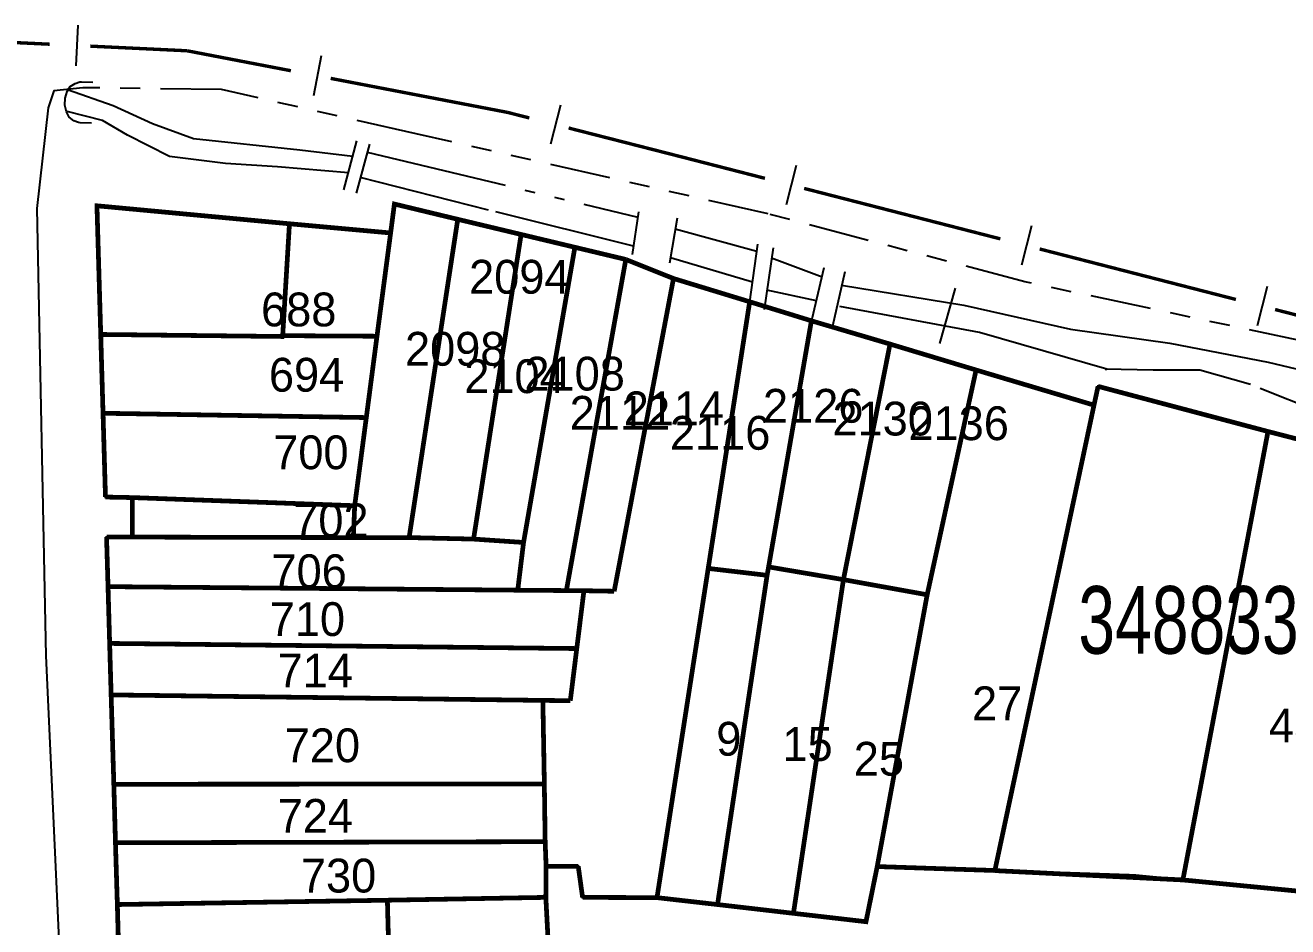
# Model space of a CAD drawing. Extents: x 202481 to 204056, y 4838981 to 4840330.
# Drawn here: x 203095.9 to 203189.4, y 4840086.1 to 4840152.8 of the extents above; entities that cross this region are included whole.
import ezdxf
from ezdxf.enums import TextEntityAlignment as Align

# ---------------------------------------------------------------- set-up
doc = ezdxf.new("R2010")
doc.units = 0
doc.header["$LTSCALE"] = 1.5
doc.header["$MEASUREMENT"] = 0
doc.linetypes.add('TRACO_05', pattern=[11, 7, -1, 0.5, -1, 0.5, -1])
doc.linetypes.add('TRACO_25', pattern=[8, 3, -1, 1, -1, 1, -1])
for name, color, linetype in [('CD_MALHA_LOTES', 7, 'CONTINUOUS'), ('CD_TXT_QUADRA', 7, 'CONTINUOUS'), ('HD-VALAS-DRENOS', 170, 'CONTINUOUS'), ('LM-LIM-SETORES-BAIRROS', 250, 'CONTINUOUS'), ('RU-QUADRA', 210, 'CONTINUOUS'), ('SV-ESTIVAS', 7, 'CONTINUOUS'), ('SV-PONTE-BUEIRO', 251, 'CONTINUOUS'), ('SV-RUA-NAO-PAV', 7, 'CONTINUOUS'), ('SV-RUA-PAVIM', 7, 'CONTINUOUS'), ('Th_NmrPort', 1, 'CONTINUOUS')]:
    doc.layers.add(name, color=color, linetype=linetype)
doc.styles.add('ARIAL', font='ARIAL.SHX')

# ---------------------------------------------------------------- blocks, each defined once
blk = doc.blocks.new('COD119', base_point=(203350.85, 4840079.89))
at = {"layer": 'SV-PONTE-BUEIRO'}
blk.add_lwpolyline([(203349.34, 4840077.89), (203349.34, 4840078.723333), (203349.34, 4840078.848333), (203349.465833, 4840079.181667), (203349.7175, 4840079.556667), (203350.095, 4840079.765), (203350.598333, 4840079.89), (203351.101667, 4840079.89), (203351.605, 4840079.765), (203351.9825, 4840079.556667), (203352.234167, 4840079.181667), (203352.36, 4840078.848333), (203352.36, 4840078.723333), (203352.36, 4840077.89)], dxfattribs=at)

msp = doc.modelspace()

# ---------------------------------------------------------------- linework, layer by layer
at = {"layer": 'CD_MALHA_LOTES', "linetype": 'Continuous', "const_width": 0.35, "flags": 128}
for points in [[(203101.5, 4840129.93), (203101.22, 4840139.45), (203115.47, 4840138.12)], [(203122.96, 4840137.44), (203123.24, 4840139.58), (203127.93, 4840138.45)], [(203114.97, 4840129.84), (203115.47, 4840138.12)], [(203115.47, 4840138.12), (203122.96, 4840137.44)], [(203124.33, 4840114.9), (203127.93, 4840138.45)], [(203127.93, 4840138.45), (203132.62, 4840137.33)], [(203121.95, 4840129.8), (203122.96, 4840137.44)], [(203129.1, 4840114.79), (203132.62, 4840137.33)], [(203132.62, 4840137.33), (203136.6, 4840136.38)], [(203132.8, 4840114.54), (203136.6, 4840136.38)], [(203136.6, 4840136.38), (203140.37, 4840135.48)], [(203135.97, 4840110.98), (203140.37, 4840135.48)], [(203140.37, 4840135.48), (203143.9, 4840134.07)], [(203143.9, 4840134.07), (203139.51, 4840110.93)], [(203143.9, 4840134.07), (203149.54, 4840132.35)], [(203146.47, 4840112.62), (203149.54, 4840132.35)], [(203149.54, 4840132.35), (203154.11, 4840130.94)], [(203150.94, 4840112.73), (203154.11, 4840130.94)], [(203154.11, 4840130.94), (203159.93, 4840129.22)], [(203101.67, 4840124.1), (203101.5, 4840129.93)], [(203101.5, 4840129.93), (203114.95, 4840129.78), (203114.97, 4840129.84)], [(203121.95, 4840129.8), (203114.97, 4840129.84)], [(203121.16, 4840123.78), (203121.95, 4840129.8)], [(203156.48, 4840111.79), (203159.93, 4840129.22)], [(203159.93, 4840129.22), (203166.3, 4840127.3)], [(203162.68, 4840110.67), (203166.3, 4840127.3)], [(203166.3, 4840127.3), (203175.03, 4840124.7)], [(203175.03, 4840124.7), (203175.33, 4840126.09)], [(203175.33, 4840126.09), (203187.91, 4840122.75)], [(203167.69, 4840090.26), (203175.03, 4840124.7)], [(203101.67, 4840124.1), (203121.16, 4840123.78)], [(203101.85, 4840117.9), (203101.67, 4840124.1)], [(203120.3, 4840117.26), (203121.16, 4840123.78)], [(203181.61, 4840089.57), (203187.91, 4840122.75)], [(203187.91, 4840122.75), (203197.04, 4840120.4)], [(203103.84, 4840117.86), (203101.85, 4840117.9)], [(203103.83, 4840114.94), (203103.84, 4840117.86)], [(203103.84, 4840117.86), (203120.3, 4840117.26)], [(203120.2, 4840114.9), (203120.3, 4840117.26)], [(203101.93, 4840114.94), (203103.83, 4840114.94)], [(203102.04, 4840111.27), (203101.93, 4840114.94)], [(203120.2, 4840114.9), (203103.83, 4840114.94)], [(203124.33, 4840114.9), (203120.2, 4840114.9)], [(203129.1, 4840114.79), (203124.33, 4840114.9)], [(203132.8, 4840114.54), (203129.1, 4840114.79)], [(203132.37, 4840111.01), (203132.8, 4840114.54)], [(203142.68, 4840088.26), (203146.47, 4840112.62)], [(203150.83, 4840112.11), (203146.47, 4840112.62)], [(203150.83, 4840112.11), (203150.94, 4840112.73)], [(203156.48, 4840111.79), (203150.94, 4840112.73)], [(203147.16, 4840087.75), (203150.83, 4840112.11)], [(203152.78, 4840087.1), (203156.48, 4840111.79)], [(203162.68, 4840110.67), (203156.48, 4840111.79)], [(203102.16, 4840107.07), (203102.04, 4840111.27)], [(203102.04, 4840111.27), (203132.37, 4840111.01)], [(203135.97, 4840110.98), (203132.37, 4840111.01)], [(203137.27, 4840110.97), (203135.97, 4840110.98)], [(203136.74, 4840106.69), (203137.27, 4840110.97)], [(203139.51, 4840110.93), (203137.27, 4840110.97)], [(203158.98, 4840090.56), (203162.68, 4840110.67)], [(203102.27, 4840103.26), (203102.16, 4840107.07)], [(203102.16, 4840107.07), (203136.74, 4840106.69)], [(203136.26, 4840102.83), (203136.74, 4840106.69)], [(203102.47, 4840096.65), (203102.27, 4840103.26)], [(203102.27, 4840103.26), (203134.230376, 4840102.85518)], [(203134.34, 4840096.67), (203134.230376, 4840102.85518)], [(203134.230376, 4840102.85518), (203136.26, 4840102.83)], [(203102.47, 4840096.65), (203134.34, 4840096.67)], [(203102.59, 4840092.32), (203102.47, 4840096.65)], [(203134.4, 4840092.4), (203134.34, 4840096.67)], [(203102.59, 4840092.32), (203134.4, 4840092.4)], [(203102.73, 4840087.75), (203102.59, 4840092.32)], [(203134.47, 4840090.57), (203134.4, 4840092.4)], [(203134.47, 4840090.57), (203134.45, 4840088.28)], [(203136.85, 4840090.58), (203134.47, 4840090.57)], [(203137.17, 4840088.28), (203136.85, 4840090.58)], [(203158.98, 4840090.56), (203158.15, 4840086.48), (203152.78, 4840087.1)], [(203167.69, 4840090.26), (203167.64, 4840090.27), (203158.98, 4840090.56)], [(203181.61, 4840089.57), (203167.69, 4840090.26)], [(203190.88, 4840088.67), (203181.61, 4840089.57)], [(203102.73, 4840087.75), (203122.72, 4840088.07)], [(203122.72, 4840088.07), (203134.45, 4840088.28)], [(203122.89, 4840081.72), (203122.72, 4840088.07)], [(203134.45, 4840088.28), (203134.79, 4840081.82)], [(203142.68, 4840088.26), (203137.17, 4840088.28)], [(203147.16, 4840087.75), (203142.68, 4840088.26)], [(203102.9, 4840081.64), (203102.73, 4840087.75)], [(203152.78, 4840087.1), (203147.16, 4840087.75)]]:
    msp.add_lwpolyline(points, dxfattribs=at)
at = {"layer": 'HD-VALAS-DRENOS', "linetype": 'TRACO_05'}
for points in [[(203099.05, 4840148.05, 3.83), (203102.42, 4840146.86, 3.83), (203105.33, 4840145.55, 3.84), (203108.36, 4840144.43, 3.85), (203116.24, 4840143.58, 3.89), (203120.16, 4840143.13, 3.9)], [(203119.83, 4840141.88, 3.85), (203114.59, 4840142.34, 3.82), (203110.73, 4840142.59, 3.82), (203106.6, 4840143.1, 3.83), (203103.48, 4840144.68, 3.83), (203101.62, 4840145.75, 3.83), (203099.02, 4840146.43, 3.83)], [(203121.23, 4840143.42, 3.91), (203141.27, 4840138.6, 3.87)], [(203140.95, 4840136.46, 4.09), (203130.2, 4840139.13, 4.07), (203120.71, 4840141.54, 4.08)], [(203144.03, 4840137.75, 3.88), (203150.08, 4840136.1, 3.93)], [(203149.74, 4840133.79, 4.09), (203143.67, 4840135.6, 4.09)], [(203151.16, 4840135.59, 3.93), (203154.9, 4840134.2, 3.97)], [(203154.48, 4840132.43, 4.09), (203150.82, 4840133.21, 4.09)], [(203156.35, 4840133.58, 3.97), (203165.39, 4840132.1, 4.15), (203173.29, 4840130.32, 4.15), (203180.65, 4840129.28, 4.19), (203187.93, 4840127.87, 4.21), (203194.47, 4840126.34, 4.21), (203207.31, 4840122.39, 4.21), (203214.6, 4840120.44, 4.24), (203221.59, 4840118.59, 4.24)], [(203220.46, 4840116.03, 4.75), (203214.5, 4840118.08, 4.59), (203204.85, 4840119.98, 4.47), (203197.07, 4840122.02, 4.36), (203186.61, 4840126.23, 4.35), (203182.86, 4840127.29, 4.29), (203179.4, 4840127.28, 4.3), (203175.86, 4840127.36, 4.26), (203175.98, 4840127.36, 4.26), (203166.55, 4840130.08, 4.26), (203156, 4840132.03, 4.08)]]:
    msp.add_polyline3d(points, dxfattribs=at)
at = {"layer": 'LM-LIM-SETORES-BAIRROS'}
for points in [[(203099.796929, 4840152.807532), (203099.654069, 4840149.810935)], [(203117.822742, 4840150.53875), (203117.256615, 4840147.592651)], [(203135.539462, 4840146.906415), (203134.79655, 4840143.999856)], [(203152.977988, 4840142.437523), (203152.23113, 4840139.531977)], [(203170.411269, 4840137.95637), (203169.66441, 4840135.050823)], [(203187.844549, 4840133.475217), (203187.09769, 4840130.56967)]]:
    msp.add_lwpolyline(points, dxfattribs=at)
at = {"layer": 'LM-LIM-SETORES-BAIRROS', "const_width": 0.25}
for points in [[(203097.727768, 4840151.404473), (203090.735709, 4840151.737811)], [(203107.89, 4840150.92), (203100.724365, 4840151.261614)], [(203108.701382, 4840150.764084), (203107.89, 4840150.92)], [(203115.575613, 4840149.443119), (203108.701382, 4840150.764084)], [(203131.62, 4840146.36), (203118.521712, 4840148.876991)], [(203132.261447, 4840146.196047), (203131.62, 4840146.36)], [(203133.2303, 4840145.94841), (203132.261447, 4840146.196047)], [(203144.57, 4840143.05), (203136.136859, 4840145.205498)], [(203144.856434, 4840142.976374), (203144.57, 4840143.05)], [(203150.667528, 4840141.482656), (203144.856434, 4840142.976374)], [(203168.100808, 4840137.001503), (203153.573075, 4840140.735797)], [(203185.534089, 4840132.52035), (203171.006355, 4840136.254644)], [(203202.967369, 4840128.039196), (203188.439635, 4840131.773491)]]:
    msp.add_lwpolyline(points, dxfattribs=at)
at = {"layer": 'RU-QUADRA', "linetype": 'Continuous', "const_width": 0.18, "flags": 128}
msp.add_lwpolyline([(203197.04, 4840120.4), (203187.91, 4840122.75), (203175.33, 4840126.09), (203175.03, 4840124.7), (203166.3, 4840127.3), (203159.93, 4840129.22), (203154.11, 4840130.94), (203149.54, 4840132.35), (203143.9, 4840134.07), (203140.37, 4840135.48), (203136.6, 4840136.38), (203132.62, 4840137.33), (203127.93, 4840138.45), (203123.24, 4840139.58), (203122.96, 4840137.44), (203115.47, 4840138.12), (203101.22, 4840139.45), (203101.5, 4840129.93), (203101.67, 4840124.1), (203101.85, 4840117.9), (203103.84, 4840117.86), (203103.83, 4840114.94), (203101.93, 4840114.94), (203102.04, 4840111.27), (203102.16, 4840107.07), (203102.27, 4840103.26), (203102.47, 4840096.65), (203102.59, 4840092.32), (203102.73, 4840087.75), (203102.9, 4840081.64)], dxfattribs=at)
at = {"layer": 'RU-QUADRA', "linetype": 'Continuous'}
msp.add_lwpolyline([(203138.43, 4840072.77, 0.18, 0.18, 0), (203138.19, 4840077.23, 0.18, 0.18, 0), (203137.95, 4840081.8, 0.18, 0.18, 0), (203134.79, 4840081.82, 0.18, 0.18, 0), (203134.45, 4840088.28, 0.18, 0.18, 0), (203134.47, 4840090.57, 0.18, 0.18, 0), (203136.85, 4840090.58, 0.18, 0.18, 0), (203137.17, 4840088.28, 0.18, 0.18, 0), (203142.68, 4840088.26, 0.18, 0.18, 0), (203147.16, 4840087.75, 0.18, 0.18, 0), (203152.78, 4840087.1, 0.18, 0.18, 0), (203158.15, 4840086.48, 0.18, 0.18, 0), (203158.98, 4840090.56, 0.18, 0.18, 0), (203167.64, 4840090.27, 0.18, 0.18, 0), (203177.99, 4840089.92, 0.18, 0.18, 0), (203181.61, 4840089.57, 0.18, 0.18, 0), (203190.88, 4840088.67, 0.18, 0.18, 0)], format="xyseb", dxfattribs=at)
at = {"layer": 'SV-ESTIVAS', "linetype": 'Continuous'}
for points in [[(203119.5, 4840140.64, 5.08), (203120.46, 4840144.26, 5.09)], [(203121.4, 4840144.01, 5.09), (203120.4, 4840140.39, 5.02)], [(203140.86, 4840135.85, 4.88), (203141.33, 4840139.01, 4.84)], [(203144.17, 4840138.54, 4.8), (203143.61, 4840135.21, 4.8)], [(203149.54, 4840132.35, 4.87), (203150.15, 4840136.6, 4.87)], [(203151.27, 4840136.35, 4.87), (203150.62, 4840131.77, 5)], [(203154.17, 4840131.09, 4.97), (203155.06, 4840134.89, 4.97)], [(203156.58, 4840134.56, 4.96), (203155.66, 4840130.54, 4.96)], [(203163.62, 4840129.27, 4.79), (203164.77, 4840133.35, 4.81)]]:
    msp.add_polyline3d(points, dxfattribs=at)
at = {"layer": 'SV-RUA-NAO-PAV', "linetype": 'TRACO_25'}
msp.add_polyline3d([(203190.95, 4840129.33, 5.45), (203169.91, 4840133.83, 5.13), (203150.9, 4840138.85, 4.91), (203124.86, 4840144.77, 5.07), (203110.43, 4840148.05, 5.17), (203100.18, 4840148.19, 5.15)], dxfattribs=at)
at = {"layer": 'SV-RUA-PAVIM', "linetype": 'Continuous'}
msp.add_polyline3d([(203100.18, 4840148.19, 5.24), (203098.04, 4840147.96, 5.15), (203097.62, 4840146.71, 5.15), (203096.76, 4840139.25, 5.07), (203097.43, 4840106.16, 5.05), (203099.06, 4840070.59, 5.33), (203099.37, 4840069.6, 5.32), (203100.09, 4840069.38, 5.33)], dxfattribs=at)

# ---------------------------------------------------------------- block references
at = {"layer": 'SV-PONTE-BUEIRO', "rotation": 87.99999999999999}
msp.add_blockref('COD119', (203098.86, 4840147.15, 4.53), dxfattribs=at)

# ---------------------------------------------------------------- texts
at = {"layer": 'CD_TXT_QUADRA', "style": 'ARIAL', "width": 0.7}
msp.add_text('348833443', height=5, dxfattribs=at).set_placement((203173.87, 4840106.31))
at = {"layer": 'Th_NmrPort', "color": 1}
for s, p in [('2094', (203128.768882, 4840134.199757)), ('688', (203113.368882, 4840131.779757)), ('2098', (203124.023398, 4840128.868691)), ('694', (203113.948882, 4840126.949757)), ('2104', (203128.413631, 4840126.840641)), ('2108', (203132.863631, 4840127.030641)), ('2114', (203140.213631, 4840124.460641)), ('2126', (203150.523631, 4840124.650641)), ('2112', (203136.213631, 4840124.130641)), ('2130', (203155.666945, 4840123.705287)), ('2116', (203143.633631, 4840122.650641)), ('2136', (203161.293631, 4840123.360641)), ('700', (203114.268882, 4840121.209757)), ('702', (203115.748882, 4840116.179757)), ('706', (203114.138882, 4840112.409757)), ('710', (203114.008882, 4840108.869757)), ('714', (203114.588882, 4840105.059757)), ('27', (203166.001935, 4840102.639225)), ('43', (203187.972288, 4840101.003932)), ('720', (203115.12, 4840099.53)), ('9', (203147.066945, 4840100.015287)), ('15', (203151.966945, 4840099.625287)), ('25', (203157.246945, 4840098.535287)), ('724', (203114.6, 4840094.31)), ('730', (203116.316667, 4840089.89))]:
    msp.add_text(s, height=2.5, dxfattribs=at).set_placement(p, align=Align.MIDDLE_LEFT)

doc.saveas('drawing.dxf')
